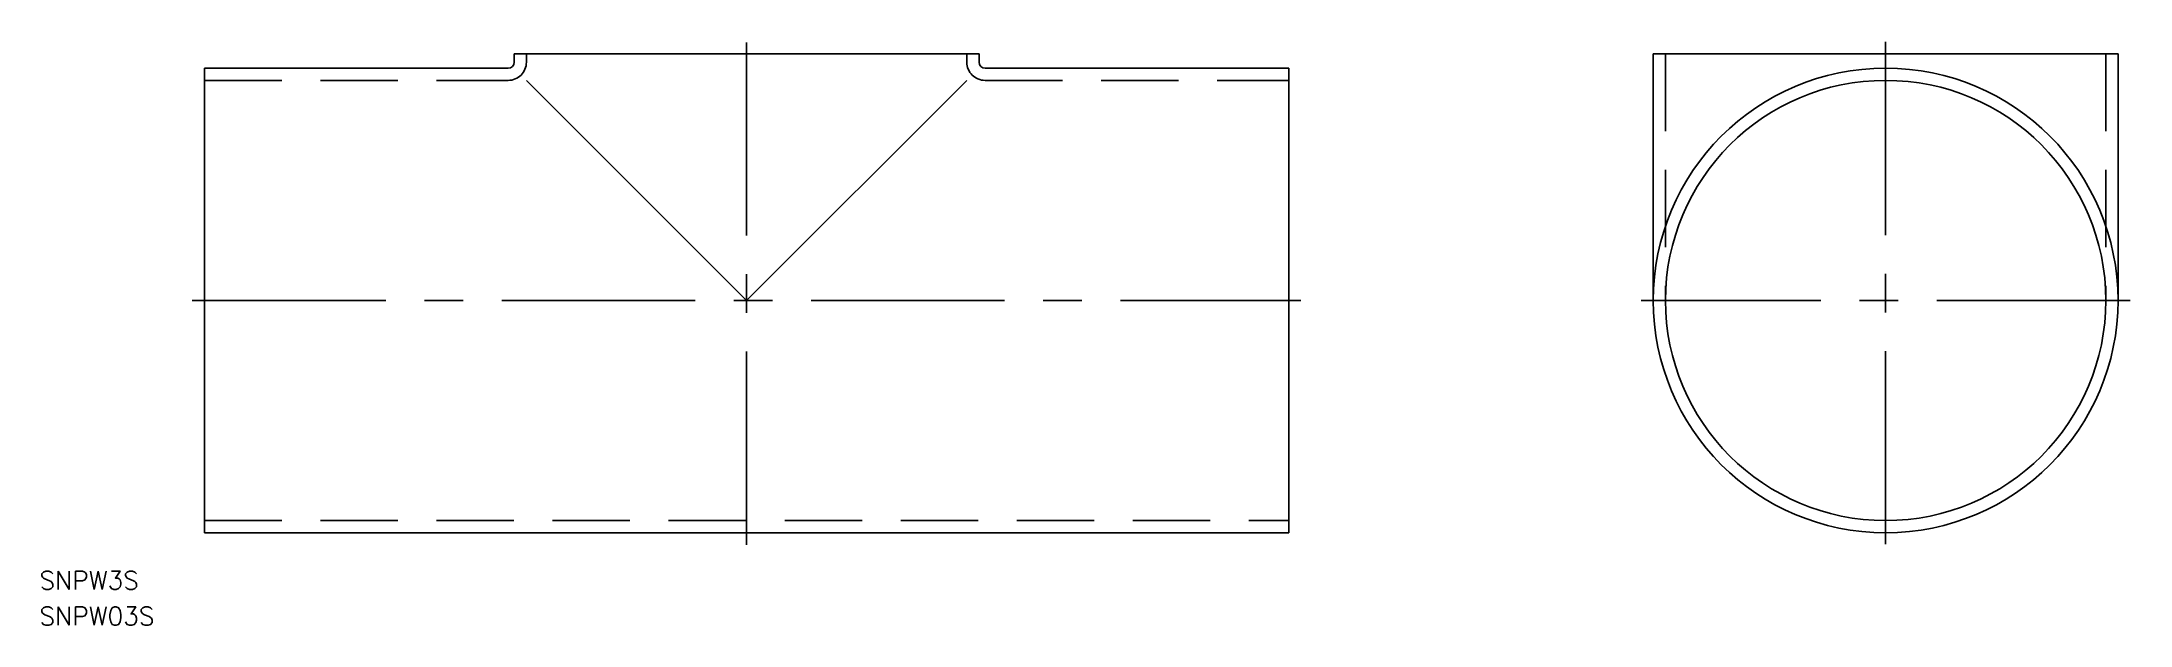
# Model space of a CAD drawing. Extents: x -303 to 40, y -53 to 43.
import ezdxf

# ---------------------------------------------------------------- set-up
doc = ezdxf.new("R2010")
doc.units = 0
doc.linetypes.add('CENTER', pattern=[50.8, 31.75, -6.35, 6.35, -6.35])
doc.linetypes.add('DASHED', pattern=[19.05, 12.7, -6.35])
doc.layers.get('0').update_dxf_attribs({"linetype": 'CONTINUOUS'})
doc.layers.add('CENTER', color=1, linetype='CENTER')
doc.styles.get("Standard").update_dxf_attribs({"font": 'txt.shx', "height": 3, "bigfont": 'bigfont.shx'})

# ---------------------------------------------------------------- blocks, each defined once
blk = doc.blocks.new('*U2')
at = {"color": 7, "linetype": 'CONTINUOUS'}
blk.add_text('SNPW3S', height=3, dxfattribs=at).set_placement((-303.07, -47.46))
blk = doc.blocks.new('*U3')
at = {"color": 7, "linetype": 'CONTINUOUS'}
blk.add_text('SNPW03S', height=3, dxfattribs=at).set_placement((-303.07, -53.35))

msp = doc.modelspace()

# ---------------------------------------------------------------- linework, layer by layer
at = {"color": 7, "linetype": 'CONTINUOUS'}
for p, q in [((-275.98, 38.15), (-226.13, 38.15)), ((-275.98, -38.15), (-275.98, 38.15)), ((-225.13, 40.5), (-148.83, 40.5)), ((-225.13, 39.15), (-225.13, 40.5)), ((-148.83, 39.15), (-148.83, 40.5)), ((-147.83, 38.15), (-97.98, 38.15)), ((-97.98, -38.15), (-97.98, 38.15)), ((38.15, 40.5), (-38.15, 40.5)), ((-38.15, 40.5), (-38.15, 0)), ((38.15, 40.5), (38.15, 0)), ((-223.13, 36.15), (-186.98, 0)), ((-150.83, 36.15), (-186.98, 0)), ((-275.98, -38.15), (-97.98, -38.15))]:
    msp.add_line(p, q, dxfattribs=at)
at = {"color": 3, "linetype": 'DASHED'}
for p, q in [((-223.13, 39.15), (-223.13, 40.5)), ((-150.83, 39.15), (-150.83, 40.5)), ((-36.15, 40.5), (-36.15, 0)), ((36.15, 40.5), (36.15, 0)), ((-275.98, 36.15), (-226.13, 36.15)), ((-147.83, 36.15), (-97.98, 36.15)), ((-275.98, -36.15), (-97.98, -36.15))]:
    msp.add_line(p, q, dxfattribs=at)
at = {"color": 7, "linetype": 'CONTINUOUS'}
for radius in [38.15, 36.15]:
    msp.add_circle((0, 0), radius, dxfattribs=at)
for centre, start, end in [((-226.13, 39.15), 270, 0), ((-147.83, 39.15), 180, 270)]:
    msp.add_arc(centre, 1, start, end, dxfattribs=at)
at = {"color": 3, "linetype": 'DASHED'}
for centre, start, end in [((-226.13, 39.15), 270, 0), ((-147.83, 39.15), 180, 270)]:
    msp.add_arc(centre, 3, start, end, dxfattribs=at)
at = {"layer": 'CENTER', "color": 1, "linetype": 'CENTER'}
for p, q in [((-186.98, -40.15), (-186.98, 42.5)), ((0, 42.5), (0, -40.15)), ((-277.98, 0), (-95.98, 0)), ((40.15, 0), (-40.15, 0))]:
    msp.add_line(p, q, dxfattribs=at)

# ---------------------------------------------------------------- block references
at = {"color": 7, "linetype": 'CONTINUOUS'}
for name in ['*U2', '*U3']:
    msp.add_blockref(name, (0, 0), dxfattribs=at)

doc.saveas('drawing.dxf')
